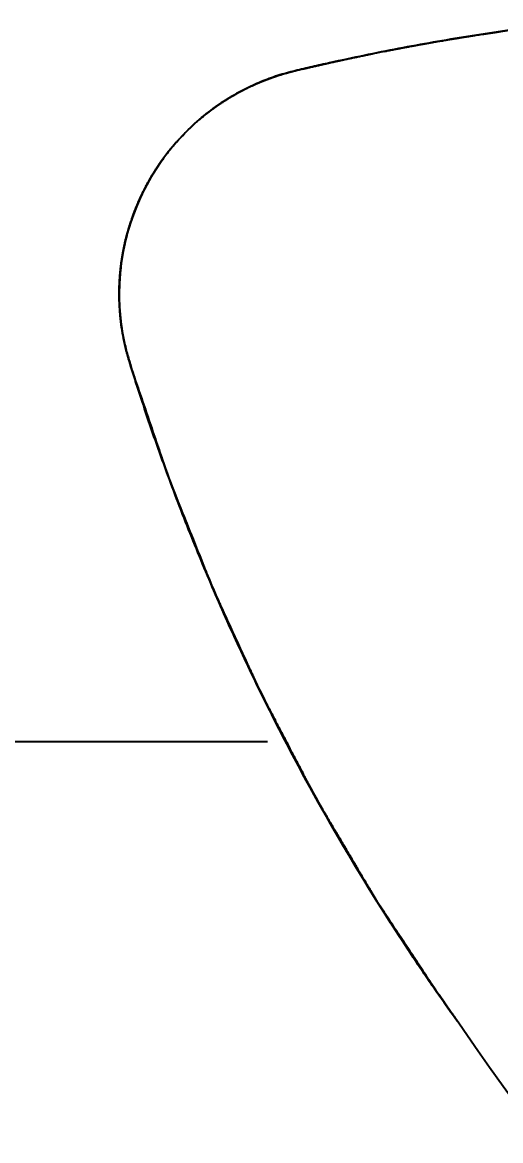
# Model space of a CAD drawing. Header units: millimetres. Extents: x 789 to 1209, y 393 to 987.
# Drawn here: x 932.32 to 947.98, y 741.83 to 778.42 of the extents above; entities that cross this region are included whole.
import ezdxf

# ---------------------------------------------------------------- set-up
doc = ezdxf.new("R2010")
doc.units = ezdxf.units.MM
doc.header["$LTSCALE"] = 0.1
for name, color, linetype in [('03___PRT_ALL_CURVES', 7, 'Continuous'), ('06___PRT_ALL_SURFS', 7, 'Continuous'), ('DIM', 3, 'Continuous')]:
    doc.layers.add(name, color=color, linetype=linetype)
doc.styles.get("Standard").update_dxf_attribs({"font": 'arial.ttf'})
doc.dimstyles.new('ISO-25', dxfattribs={"dimtxt": 2.5, "dimasz": 2.5, "dimexe": 1.25, "dimexo": 0.625, "dimtad": 1, "dimlfac": 1.333333, "dimtxsty": 'Standard', "dimcen": 2.5, "dimadec": 0, "dimazin": 0, "dimtfac": 1, "dimtmove": 0, "dimatfit": 3, "dimfxl": 0, "dimarcsym": 0})

# ---------------------------------------------------------------- blocks, each defined once
blk = doc.blocks.new('*D2')
at = {"layer": 'Defpoints', "color": 0}
for p in [(940.969, 754.884), (923.109, 487.632), (1008.917, 487.632)]:
    blk.add_point(p, dxfattribs=at)
at = {"layer": 'DIM', "color": 0, "lineweight": -2}
for p, q in [((940.344, 754.884), (921.859, 754.884)), ((923.109, 752.384), (923.109, 490.132)), ((1008.292, 487.632), (921.859, 487.632))]:
    blk.add_line(p, q, dxfattribs=at)
at = {"layer": 'DIM', "color": 0}
for points in [[(922.692, 752.384), (923.526, 752.384), (923.109, 754.884)], [(922.692, 490.132), (923.526, 490.132), (923.109, 487.632)]]:
    blk.add_solid(points, dxfattribs=at)
at = {"layer": 'DIM', "color": 0, "insert": (921.208, 621.258), "char_height": 2.5, "attachment_point": 5, "rotation": 90}
blk.add_mtext('1200', dxfattribs=at)

msp = doc.modelspace()

# ---------------------------------------------------------------- linework, layer by layer
at = {"color": 7, "linetype": 'Continuous'}
for centre, radius, start, end in [((942.9905, 769.5385), 7.5008, 139.50235, 180.00307), ((942.9069, 769.5357), 7.4172, 179.98121, 183.45359), ((953.0777, 772.4908), 18.0103, 196.68909, 197.01179), ((1007.4833, 789.5244), 75.0202, 214.894321, 215.699631)]:
    msp.add_arc(centre, radius, start, end, dxfattribs=at)
for points, knots in [([(950.3165, 778.4178), (949.5558, 778.3326), (948.0359, 778.1389), (946.1437, 777.8381), (944.634, 777.5629), (943.5028, 777.3389), (942.5626, 777.1354), (941.8106, 776.9671), (941.4349, 776.8798), (941.2477, 776.8333)], [0, 0, 0, 0, 0.2492792, 0.4988824, 0.6238815, 0.7490472, 0.874409, 0.93717, 1, 1, 1, 1]), ([(941.2477, 776.8333), (941.0577, 776.7861), (940.679, 776.6836), (940.1268, 776.4787), (939.591, 776.2331), (938.9037, 775.8497), (938.1031, 775.2693), (937.5429, 774.7097), (937.2867, 774.4096)], [0, 0, 0, 0, 0.1245103, 0.2491804, 0.3739849, 0.4989266, 0.7491262, 1, 1, 1, 1]), ([(935.5032, 769.0888), (935.5212, 768.7891), (935.5738, 768.3401), (935.7005, 767.7522), (935.7828, 767.4628), (935.826, 767.3187)], [0, 0, 0, 0, 0.4996313, 0.7497048, 1, 1, 1, 1]), ([(935.8554, 767.2216), (935.9248, 766.9947), (936.0703, 766.5427), (936.2917, 765.8655), (936.5189, 765.1894), (936.8322, 764.2901), (937.2406, 763.17), (937.9287, 761.3866), (938.8553, 759.1776), (940.4769, 755.692), (942.7603, 751.4436), (944.8459, 748.1925), (945.9511, 746.6079)], [0, 0, 0, 0, 0.0308928, 0.061817, 0.0927727, 0.1237593, 0.1858208, 0.2479935, 0.3726397, 0.4976456, 0.7484551, 1, 1, 1, 1])]:
    msp.add_open_spline(points, degree=3, knots=knots, dxfattribs=at)
at = {"layer": '03___PRT_ALL_CURVES', "color": 4, "linetype": 'Continuous'}
for p, q in [((945.1985, 777.6651), (945.4266, 777.7064)), ((939.6541, 776.2562), (939.6801, 776.269)), ((938.7775, 775.7442), (938.8049, 775.7628)), ((937.9788, 775.1192), (938.0019, 775.1398)), ((937.2717, 774.3921), (937.2969, 774.4216)), ((936.8407, 773.8329), (936.8531, 773.8505)), ((935.875, 771.9114), (935.8884, 771.9514)), ((935.6797, 771.216), (935.6902, 771.2612)), ((935.5533, 770.5129), (935.5577, 770.546)), ((935.4943, 769.8013), (935.4949, 769.8179)), ((935.504, 769.0757), (935.5032, 769.0888)), ((935.8494, 767.2423), (935.8257, 767.3188))]:
    msp.add_line(p, q, dxfattribs=at)
at = {"layer": '03___PRT_ALL_CURVES', "color": 40, "linetype": 'Continuous'}
for centre, radius, start, end in [((942.972, 769.5545), 7.4763, 138.60086, 139.22705), ((942.9949, 769.5354), 7.5061, 140.29839, 144.23362), ((942.9808, 769.547), 7.4879, 139.50321, 140.29736), ((942.9762, 769.5509), 7.4819, 139.22701, 139.50314), ((942.9826, 769.5429), 7.4918, 145.47141, 155.35756), ((943.0002, 769.5315), 7.5127, 144.23289, 145.47533), ((943.002, 769.5334), 7.5133, 155.3532, 156.65032), ((942.9945, 769.5366), 7.5052, 156.64947, 160.6799), ((942.9745, 769.5437), 7.484, 160.68105, 161.6742), ((942.9792, 769.5422), 7.4889, 161.67464, 166.5261), ((943.0039, 769.5357), 7.5144, 166.52186, 167.71436), ((943.0017, 769.5361), 7.5122, 167.71392, 171.59799), ((942.9795, 769.5394), 7.4898, 172.89452, 177.58287), ((942.9855, 769.5386), 7.4958, 171.59861, 172.89412), ((942.9965, 769.5382), 7.5068, 178.31132, 182.55667), ((942.9993, 769.5382), 7.5096, 177.57996, 178.3117), ((942.9734, 769.5374), 7.4837, 182.55853, 183.16758), ((942.9678, 769.5371), 7.4781, 183.16762, 183.43675), ((942.9639, 769.5369), 7.4741, 183.43675, 183.74121), ((1007.4637, 789.5105), 74.9962, 214.894164, 215.693812)]:
    msp.add_arc(centre, radius, start, end, dxfattribs=at)
for points, knots in [([(937.3638, 774.4986), (937.7021, 774.8823), (938.2686, 775.4057), (939.1184, 775.9776), (939.7961, 776.3394), (940.3888, 776.5812), (940.8757, 776.7385), (941.3005, 776.8489), (941.7821, 776.9591), (942.4959, 777.1223), (943.3908, 777.3148), (944.4677, 777.5307), (945.5477, 777.7307), (946.6306, 777.9149), (948.0778, 778.1392), (949.3073, 778.3023), (950.1757, 778.402), (950.3166, 778.4178)], [0, 0, 0, 0, 0.1110652, 0.1665977, 0.2221303, 0.2776629, 0.3054292, 0.3331955, 0.3729463, 0.4126971, 0.4921988, 0.5717004, 0.651202, 0.7307037, 0.8102053, 0.9692086, 1, 1, 1, 1]), ([(945.951, 746.608), (945.6689, 747.0126), (944.5761, 748.6127), (942.7778, 751.4786), (941.0376, 754.6442), (939.7568, 757.2338), (938.8528, 759.2029), (938.0059, 761.1973), (937.3485, 762.8791), (936.8519, 764.2354), (936.4943, 765.258), (936.2081, 766.1142), (935.9878, 766.802), (935.8388, 767.2677), (935.718, 767.687), (935.6051, 768.1862), (935.5374, 768.6418), (935.5107, 768.973), (935.5057, 769.0492)], [0, 0, 0, 0, 0.0594092, 0.2333651, 0.4073211, 0.4942991, 0.5812771, 0.668255, 0.755233, 0.798722, 0.842211, 0.8857, 0.9074445, 0.929189, 0.9445908, 0.9599927, 0.9907963, 1, 1, 1, 1])]:
    msp.add_open_spline(points, degree=3, knots=knots, dxfattribs=at)
at = {"layer": '03___PRT_ALL_CURVES', "color": 4, "linetype": 'Continuous'}
for points, knots in [([(945.4266, 777.7064), (945.4803, 777.7159), (945.5876, 777.735), (945.7488, 777.7634), (945.91, 777.7915), (946.0444, 777.8144), (946.1519, 777.8327), (946.2325, 777.8463), (946.3132, 777.8597), (946.3738, 777.8698), (946.4141, 777.8766), (946.4309, 777.8794), (946.4443, 777.8816), (946.4581, 777.8839), (946.4718, 777.8862), (946.4887, 777.8889), (946.511, 777.8926), (946.539, 777.8971), (946.5725, 777.9026), (946.6172, 777.9099), (946.6507, 777.9154), (946.6731, 777.9191)], [0, 0, 0, 0, 0.125, 0.25, 0.375, 0.5, 0.5625, 0.625, 0.6875, 0.75, 0.765625, 0.78125, 0.7890625, 0.796875, 0.8125, 0.828125, 0.84375, 0.875, 0.90625, 0.9375, 1, 1, 1, 1]), ([(946.6731, 777.9191), (946.6946, 777.9225), (946.7377, 777.9294), (946.7916, 777.938), (946.8346, 777.9449), (946.8616, 777.9492), (946.8831, 777.9527), (946.8993, 777.9553), (946.9127, 777.9574), (946.9222, 777.959), (946.9275, 777.9598), (946.9319, 777.9605), (946.9345, 777.9609), (946.9387, 777.9616), (946.9458, 777.9627), (946.956, 777.9643), (946.9682, 777.9662), (946.9845, 777.9688), (947.0048, 777.972), (947.0374, 777.9771), (947.0781, 777.9835), (947.1106, 777.9886), (947.1269, 777.9911)], [0, 0, 0, 0, 0.125, 0.25, 0.3125, 0.375, 0.40625, 0.4375, 0.46875, 0.484375, 0.4921875, 0.5, 0.5078125, 0.515625, 0.53125, 0.5625, 0.59375, 0.625, 0.6875, 0.75, 0.875, 1, 1, 1, 1]), ([(947.1269, 777.9911), (947.1592, 777.9961), (947.2239, 778.0061), (947.3209, 778.021), (947.4018, 778.0334), (947.4665, 778.0431), (947.515, 778.0504), (947.5555, 778.0565), (947.5878, 778.0613), (947.6081, 778.0644), (947.6242, 778.0668), (947.6344, 778.0683), (947.6414, 778.0694), (947.6456, 778.07), (947.6511, 778.0708), (947.6574, 778.0717), (947.6679, 778.0733), (947.6809, 778.0752), (947.7017, 778.0782), (947.7276, 778.082), (947.7588, 778.0866), (947.8004, 778.0927), (947.8732, 778.1033), (947.9356, 778.1124), (947.9772, 778.1185)], [0, 0, 0, 0, 0.125, 0.25, 0.375, 0.4375, 0.5, 0.5625, 0.59375, 0.625, 0.640625, 0.65625, 0.6640625, 0.6679688, 0.671875, 0.6796875, 0.6875, 0.703125, 0.71875, 0.75, 0.78125, 0.8125, 0.875, 1, 1, 1, 1]), ([(944.1599, 777.468), (944.2455, 777.4847), (944.3739, 777.5101), (944.5453, 777.5427), (944.6524, 777.5635), (944.7382, 777.5795), (944.8025, 777.5916), (944.856, 777.6017), (944.8991, 777.6098), (944.9308, 777.6158), (944.9646, 777.622), (945.009, 777.6302), (945.0871, 777.6446), (945.1539, 777.6569), (945.1985, 777.6651)], [0, 0, 0, 0, 0.25, 0.375, 0.5, 0.5625, 0.625, 0.6875, 0.71875, 0.75, 0.78125, 0.8125, 0.875, 1, 1, 1, 1]), ([(941.4692, 776.8861), (941.5117, 776.896), (941.5966, 776.9158), (941.724, 776.9458), (941.8304, 776.9701), (941.9154, 776.9897), (941.9792, 777.0044), (942.043, 777.0188), (942.0962, 777.0308), (942.1387, 777.0405), (942.1653, 777.0465), (942.1866, 777.0513), (942.2026, 777.0549), (942.2158, 777.0579), (942.2266, 777.0604), (942.2341, 777.0621), (942.2438, 777.0642), (942.2559, 777.0669), (942.2713, 777.0703), (942.2897, 777.0744), (942.3143, 777.0799), (942.345, 777.0867), (942.3941, 777.0976), (942.4555, 777.1113), (942.5046, 777.1222), (942.5291, 777.1277)], [0, 0, 0, 0, 0.125, 0.25, 0.375, 0.4375, 0.5, 0.5625, 0.625, 0.65625, 0.6875, 0.703125, 0.71875, 0.734375, 0.7421875, 0.75, 0.7578125, 0.765625, 0.78125, 0.796875, 0.8125, 0.84375, 0.875, 0.9375, 1, 1, 1, 1]), ([(942.5291, 777.1277), (942.5504, 777.1323), (942.5824, 777.1393), (942.625, 777.1486), (942.657, 777.1556), (942.6836, 777.1614), (942.7049, 777.1661), (942.7209, 777.1696), (942.7369, 777.1731), (942.7502, 777.176), (942.7609, 777.1783), (942.7675, 777.1798), (942.7729, 777.1809), (942.7768, 777.1818), (942.7802, 777.1825), (942.7828, 777.1831), (942.7852, 777.1836), (942.7855, 777.1837), (942.7866, 777.1839), (942.7877, 777.1841), (942.7891, 777.1845), (942.791, 777.1849), (942.7933, 777.1854), (942.7971, 777.1862), (942.8018, 777.1872), (942.8075, 777.1884), (942.8132, 777.1897), (942.8207, 777.1913), (942.8302, 777.1933), (942.8415, 777.1958), (942.8566, 777.199), (942.8679, 777.2015), (942.8755, 777.2031)], [0, 0, 0, 0, 0.125, 0.1875, 0.25, 0.3125, 0.34375, 0.375, 0.40625, 0.4375, 0.453125, 0.46875, 0.4765625, 0.484375, 0.4921875, 0.4960938, 0.5, 0.5039062, 0.5078125, 0.515625, 0.5234375, 0.53125, 0.546875, 0.5625, 0.59375, 0.625, 0.65625, 0.6875, 0.75, 0.8125, 0.875, 1, 1, 1, 1]), ([(942.8755, 777.2031), (942.9182, 777.2122), (943.0035, 777.2304), (943.1315, 777.2579), (943.2382, 777.2802), (943.3236, 777.2981), (943.3877, 777.3116), (943.4411, 777.3226), (943.4838, 777.3314), (943.5159, 777.338), (943.5479, 777.3446), (943.5746, 777.3501), (943.596, 777.3545), (943.6093, 777.3573), (943.62, 777.3595), (943.628, 777.3611), (943.6348, 777.3625), (943.6399, 777.3636), (943.6444, 777.3645), (943.6467, 777.365), (943.6504, 777.3657), (943.6549, 777.3666), (943.6604, 777.3677), (943.6676, 777.3692), (943.6767, 777.3711), (943.6912, 777.374), (943.7093, 777.3777), (943.7311, 777.3821), (943.7529, 777.3865), (943.7819, 777.3924), (943.8037, 777.3968), (943.8182, 777.3998)], [0, 0, 0, 0, 0.125, 0.25, 0.375, 0.4375, 0.5, 0.5625, 0.59375, 0.625, 0.65625, 0.6875, 0.703125, 0.71875, 0.7265625, 0.734375, 0.7421875, 0.7460938, 0.75, 0.7539062, 0.7578125, 0.765625, 0.7734375, 0.78125, 0.796875, 0.8125, 0.84375, 0.875, 0.90625, 0.9375, 1, 1, 1, 1]), ([(940.6134, 776.6523), (940.6383, 776.6604), (940.688, 776.6769), (940.7505, 776.6964), (940.8004, 776.7121), (940.838, 776.7233), (940.8757, 776.7344), (940.9133, 776.7457), (940.9512, 776.7561), (940.989, 776.7668), (941.0205, 776.7756), (941.0458, 776.7822), (941.0648, 776.7873), (941.0837, 776.7923), (941.098, 776.7961), (941.1074, 776.7986), (941.1115, 776.7997), (941.1145, 776.8005), (941.1184, 776.8015), (941.1257, 776.8033), (941.136, 776.8058), (941.1525, 776.8099), (941.1731, 776.8151), (941.2062, 776.8233), (941.2309, 776.8294), (941.2474, 776.8335)], [0, 0, 0, 0, 0.125, 0.25, 0.3125, 0.375, 0.4375, 0.5, 0.5625, 0.625, 0.6875, 0.71875, 0.75, 0.78125, 0.8125, 0.8203125, 0.828125, 0.8320312, 0.8359375, 0.84375, 0.859375, 0.875, 0.90625, 0.9375, 1, 1, 1, 1]), ([(939.6801, 776.269), (939.7155, 776.286), (939.7598, 776.3071), (939.8129, 776.3327), (939.8486, 776.3491), (939.8933, 776.3692), (939.9469, 776.3938), (940.0009, 776.4172), (940.0551, 776.4402), (940.1091, 776.4639), (940.1639, 776.4855), (940.2184, 776.5077), (940.264, 776.5259), (940.3007, 776.5397), (940.3283, 776.5502), (940.3558, 776.5606), (940.3764, 776.5685), (940.3902, 776.5737), (940.397, 776.5763), (940.4042, 776.579), (940.4151, 776.5828), (940.4282, 776.5875), (940.4495, 776.595), (940.476, 776.6044), (940.5185, 776.6194), (940.5503, 776.6307), (940.5716, 776.6382)], [0, 0, 0, 0, 0.125, 0.15625, 0.1875, 0.25, 0.3125, 0.375, 0.4375, 0.5, 0.5625, 0.625, 0.6875, 0.71875, 0.75, 0.78125, 0.8125, 0.8203125, 0.828125, 0.8359375, 0.84375, 0.859375, 0.875, 0.90625, 0.9375, 1, 1, 1, 1]), ([(938.8049, 775.7628), (938.8378, 775.7843), (938.8788, 775.8112), (938.9279, 775.8437), (938.9611, 775.8647), (939.0027, 775.8907), (939.0443, 775.9169), (939.0776, 775.9377), (939.1029, 775.9527), (939.1282, 775.9678), (939.1534, 775.9829), (939.1745, 775.9956), (939.1892, 776.0044), (939.1977, 776.0095), (939.2036, 776.0131), (939.2115, 776.0175), (939.2214, 776.0231), (939.2389, 776.033), (939.2637, 776.0472), (939.2936, 776.0641), (939.3185, 776.0783), (939.3384, 776.0896), (939.3508, 776.0967), (939.3596, 776.1017), (939.3644, 776.1044), (939.3686, 776.1066), (939.3741, 776.1096), (939.387, 776.1166), (939.4065, 776.127), (939.4324, 776.141), (939.4583, 776.155), (939.48, 776.1666), (939.495, 776.1747), (939.5038, 776.1794), (939.5135, 776.1844), (939.5254, 776.1904), (939.554, 776.2051), (939.5969, 776.227), (939.6351, 776.2465), (939.6541, 776.2562)], [0, 0, 0, 0, 0.125, 0.15625, 0.1875, 0.25, 0.3125, 0.34375, 0.375, 0.40625, 0.4375, 0.46875, 0.484375, 0.4921875, 0.5, 0.5078125, 0.515625, 0.53125, 0.5625, 0.59375, 0.625, 0.640625, 0.65625, 0.6640625, 0.6679688, 0.671875, 0.6796875, 0.6875, 0.71875, 0.75, 0.78125, 0.8125, 0.828125, 0.8359375, 0.84375, 0.859375, 0.875, 0.9375, 1, 1, 1, 1]), ([(938.0019, 775.1398), (938.0315, 775.1656), (938.0686, 775.1978), (938.1128, 775.2367), (938.1428, 775.262), (938.1806, 775.2934), (938.2182, 775.3249), (938.2484, 775.35), (938.2715, 775.3683), (938.2944, 775.3867), (938.3174, 775.4051), (938.3366, 775.4205), (938.35, 775.4312), (938.3577, 775.4374), (938.3631, 775.4418), (938.3703, 775.4472), (938.3793, 775.4541), (938.3953, 775.4663), (938.418, 775.4837), (938.4453, 775.5045), (938.4681, 775.5219), (938.4863, 775.5358), (938.4976, 775.5445), (938.5056, 775.5507), (938.5101, 775.554), (938.5139, 775.5568), (938.5189, 775.5605), (938.5308, 775.5691), (938.5487, 775.5821), (938.5725, 775.5995), (938.5963, 775.6168), (938.6162, 775.6313), (938.6299, 775.6414), (938.638, 775.6472), (938.6471, 775.6534), (938.658, 775.6611), (938.6846, 775.6796), (938.7244, 775.7073), (938.7598, 775.7319), (938.7775, 775.7442)], [0, 0, 0, 0, 0.125, 0.15625, 0.1875, 0.25, 0.3125, 0.34375, 0.375, 0.40625, 0.4375, 0.46875, 0.484375, 0.4921875, 0.5, 0.5078125, 0.515625, 0.53125, 0.5625, 0.59375, 0.625, 0.640625, 0.65625, 0.6640625, 0.6679688, 0.671875, 0.6796875, 0.6875, 0.71875, 0.75, 0.78125, 0.8125, 0.828125, 0.8359375, 0.84375, 0.859375, 0.875, 0.9375, 1, 1, 1, 1]), ([(937.3638, 774.4986), (937.3748, 774.5108), (937.3912, 774.529), (937.413, 774.5534), (937.4267, 774.5686), (937.4376, 774.5808), (937.4445, 774.5884), (937.4492, 774.5937), (937.452, 774.5968), (937.4555, 774.6005), (937.4596, 774.605), (937.4697, 774.6158), (937.4847, 774.6319), (937.5048, 774.6534), (937.5249, 774.675), (937.54, 774.6911), (937.55, 774.7019), (937.5542, 774.7063), (937.5576, 774.7101), (937.5605, 774.7131), (937.5655, 774.7182), (937.5726, 774.7256), (937.584, 774.7373), (937.5982, 774.752), (937.6153, 774.7696), (937.6296, 774.7843), (937.6395, 774.7946), (937.6453, 774.8005), (937.6492, 774.8047), (937.6548, 774.8101), (937.6616, 774.8169), (937.6739, 774.8291), (937.6912, 774.8464), (937.7122, 774.8671), (937.7296, 774.8844), (937.7435, 774.8983), (937.7522, 774.9069), (937.7583, 774.913), (937.7617, 774.9163), (937.7646, 774.919), (937.7683, 774.9226), (937.7772, 774.9311), (937.7905, 774.9438), (937.8082, 774.9608), (937.823, 774.9749), (937.8348, 774.9862), (937.8422, 774.9933), (937.8481, 774.9989), (937.8519, 775.0025), (937.8547, 775.0052), (937.8584, 775.0086), (937.8652, 775.0149), (937.8748, 775.0237), (937.8902, 775.0378), (937.9095, 775.0555), (937.9403, 775.0838), (937.9634, 775.105), (937.9788, 775.1192)], [0, 0, 0, 0, 0.0625, 0.09375, 0.125, 0.140625, 0.15625, 0.1640625, 0.1679688, 0.171875, 0.1796875, 0.1875, 0.21875, 0.25, 0.28125, 0.3125, 0.3203125, 0.328125, 0.3320312, 0.3359375, 0.34375, 0.359375, 0.375, 0.40625, 0.4375, 0.46875, 0.484375, 0.4921875, 0.5, 0.5078125, 0.515625, 0.53125, 0.5625, 0.59375, 0.625, 0.640625, 0.65625, 0.6640625, 0.6679688, 0.671875, 0.6796875, 0.6875, 0.71875, 0.75, 0.78125, 0.796875, 0.8125, 0.8203125, 0.828125, 0.8320312, 0.8359375, 0.84375, 0.859375, 0.875, 0.90625, 0.9375, 1, 1, 1, 1]), ([(937.2969, 774.4216), (937.3054, 774.4315), (937.3182, 774.4463), (937.3333, 774.4637), (937.3418, 774.4735), (937.3478, 774.4803), (937.3522, 774.4853), (937.3574, 774.4912), (937.3613, 774.4956), (937.3638, 774.4986)], [0, 0, 0, 0, 0.375, 0.5625, 0.65625, 0.75, 0.8125, 0.875, 1, 1, 1, 1]), ([(936.8531, 773.8505), (936.8587, 773.8585), (936.8673, 773.8705), (936.8786, 773.8865), (936.8858, 773.8966), (936.8914, 773.9045), (936.895, 773.9096), (936.8974, 773.913), (936.899, 773.9151), (936.901, 773.9179), (936.9034, 773.9212), (936.9092, 773.9291), (936.9178, 773.941), (936.9294, 773.9569), (936.941, 773.9727), (936.9496, 773.9846), (936.9554, 773.9926), (936.9578, 773.9958), (936.9598, 773.9986), (936.9614, 774.0007), (936.9639, 774.0041), (936.9676, 774.009), (936.9735, 774.0169), (936.9808, 774.0267), (936.9896, 774.0385), (936.997, 774.0483), (937.0021, 774.0551), (937.0051, 774.0592), (937.007, 774.0618), (937.0103, 774.066), (937.0142, 774.0711), (937.0212, 774.0803), (937.0312, 774.0932), (937.0431, 774.1088), (937.059, 774.1296), (937.079, 774.1555), (937.1035, 774.1863), (937.1216, 774.2093), (937.1339, 774.2249), (937.1417, 774.2346), (937.1553, 774.2512), (937.1747, 774.2752), (937.1903, 774.2943), (937.198, 774.3039)], [0, 0, 0, 0, 0.0625, 0.09375, 0.125, 0.140625, 0.15625, 0.1640625, 0.1679688, 0.171875, 0.1796875, 0.1875, 0.21875, 0.25, 0.28125, 0.3125, 0.3203125, 0.328125, 0.3320312, 0.3359375, 0.34375, 0.359375, 0.375, 0.40625, 0.4375, 0.46875, 0.484375, 0.4921875, 0.5, 0.5078125, 0.515625, 0.53125, 0.5625, 0.59375, 0.625, 0.6875, 0.75, 0.8125, 0.828125, 0.84375, 0.875, 0.9375, 1, 1, 1, 1]), ([(937.198, 774.3039), (937.2036, 774.3106), (937.2133, 774.3224), (937.2252, 774.3367), (937.2335, 774.3467), (937.2388, 774.353), (937.243, 774.358), (937.2457, 774.3612), (937.2476, 774.3635), (937.2504, 774.3668), (937.2556, 774.373), (937.2629, 774.3816), (937.2688, 774.3886), (937.2717, 774.3921)], [0, 0, 0, 0, 0.25, 0.4375, 0.53125, 0.625, 0.671875, 0.71875, 0.7421875, 0.765625, 0.8125, 0.90625, 1, 1, 1, 1]), ([(936.1438, 772.602), (936.1563, 772.6287), (936.1812, 772.6821), (936.2123, 772.7488), (936.234, 772.7955), (936.2466, 772.8221), (936.2668, 772.8614), (936.2964, 772.9207), (936.3265, 772.9797), (936.3462, 773.0193), (936.3602, 773.0452), (936.385, 773.0904), (936.4131, 773.1421), (936.4378, 773.1874), (936.4519, 773.2132), (936.4623, 773.2327), (936.4737, 773.2517), (936.4885, 773.2771), (936.5146, 773.3215), (936.5445, 773.3723), (936.5705, 773.4168), (936.5855, 773.4421), (936.6093, 773.4794), (936.6366, 773.5231), (936.668, 773.5729), (936.6877, 773.604), (936.7032, 773.629), (936.7197, 773.6537), (936.749, 773.697), (936.7907, 773.7588), (936.824, 773.8082), (936.8407, 773.8329)], [0, 0, 0, 0, 0.0625, 0.125, 0.15625, 0.171875, 0.1875, 0.25, 0.3125, 0.328125, 0.34375, 0.375, 0.4375, 0.46875, 0.484375, 0.5, 0.515625, 0.53125, 0.5625, 0.625, 0.65625, 0.671875, 0.6875, 0.75, 0.78125, 0.8125, 0.828125, 0.84375, 0.875, 0.9375, 1, 1, 1, 1]), ([(935.8884, 771.9514), (935.897, 771.9761), (935.9098, 772.0132), (935.925, 772.0564), (935.9339, 772.081), (935.9406, 772.0995), (935.9473, 772.1179), (935.9524, 772.1318), (935.9557, 772.141), (935.9571, 772.1449), (935.9582, 772.1478), (935.9596, 772.1515), (935.9622, 772.1583), (935.9658, 772.1678), (935.9716, 772.1831), (935.9789, 772.2022), (935.9877, 772.2251), (935.9949, 772.2442), (936.0001, 772.2577), (936.0029, 772.2652), (936.0052, 772.2713), (936.0069, 772.2755), (936.0094, 772.2817), (936.0136, 772.2922), (936.0197, 772.3075), (936.027, 772.3257), (936.033, 772.3409), (936.0379, 772.353), (936.0409, 772.3607), (936.043, 772.3659), (936.0443, 772.3691), (936.046, 772.373), (936.0479, 772.3777), (936.0526, 772.389), (936.0597, 772.406), (936.0692, 772.4286), (936.0786, 772.4513), (936.0865, 772.4701), (936.0928, 772.4854), (936.099, 772.4997), (936.1098, 772.5243), (936.1253, 772.5596), (936.1376, 772.5879), (936.1438, 772.602)], [0, 0, 0, 0, 0.125, 0.1875, 0.21875, 0.25, 0.28125, 0.3125, 0.3203125, 0.328125, 0.3320312, 0.3359375, 0.34375, 0.359375, 0.375, 0.40625, 0.4375, 0.46875, 0.484375, 0.4921875, 0.5, 0.5078125, 0.515625, 0.53125, 0.5625, 0.59375, 0.625, 0.640625, 0.65625, 0.6640625, 0.6679688, 0.671875, 0.6796875, 0.6875, 0.71875, 0.75, 0.78125, 0.8125, 0.828125, 0.84375, 0.875, 0.9375, 1, 1, 1, 1]), ([(935.6902, 771.2612), (935.6964, 771.2866), (935.7056, 771.3248), (935.7182, 771.3756), (935.7281, 771.4136), (935.7378, 771.4517), (935.7463, 771.4833), (935.7532, 771.5085), (935.7584, 771.5275), (935.7627, 771.5433), (935.7657, 771.5543), (935.7675, 771.5607), (935.7686, 771.565), (935.7705, 771.5713), (935.7727, 771.5791), (935.7767, 771.5929), (935.7824, 771.6125), (935.7893, 771.6361), (935.795, 771.6557), (935.7995, 771.6714), (935.8024, 771.6812), (935.8044, 771.6882), (935.8055, 771.6919), (935.8064, 771.6949), (935.8076, 771.6989), (935.8105, 771.7082), (935.8148, 771.7224), (935.8206, 771.7411), (935.8263, 771.7599), (935.8312, 771.7756), (935.8345, 771.7864), (935.8365, 771.7929), (935.839, 771.8007), (935.842, 771.8099), (935.8469, 771.825), (935.853, 771.8438), (935.8628, 771.8739), (935.8701, 771.8964), (935.875, 771.9114)], [0, 0, 0, 0, 0.125, 0.1875, 0.25, 0.3125, 0.375, 0.40625, 0.4375, 0.46875, 0.484375, 0.4921875, 0.5, 0.5078125, 0.515625, 0.53125, 0.5625, 0.59375, 0.625, 0.640625, 0.65625, 0.6640625, 0.6679688, 0.671875, 0.6796875, 0.6875, 0.71875, 0.75, 0.78125, 0.8125, 0.828125, 0.8359375, 0.84375, 0.859375, 0.875, 0.90625, 0.9375, 1, 1, 1, 1]), ([(935.5577, 770.546), (935.5614, 770.572), (935.5669, 770.6108), (935.5735, 770.6562), (935.5776, 770.682), (935.5806, 770.7014), (935.5836, 770.7208), (935.5859, 770.7354), (935.5874, 770.7451), (935.5881, 770.7492), (935.5886, 770.7523), (935.5892, 770.7561), (935.5905, 770.7633), (935.5922, 770.7733), (935.595, 770.7895), (935.5985, 770.8096), (935.6027, 770.8338), (935.6062, 770.8539), (935.6086, 770.8681), (935.61, 770.876), (935.6111, 770.8825), (935.6119, 770.8869), (935.6132, 770.8935), (935.6153, 770.9046), (935.6183, 770.9207), (935.622, 770.94), (935.6269, 770.9657), (935.6318, 770.9915), (935.6371, 771.0171), (935.641, 771.0363), (935.6449, 771.0556), (935.6478, 771.07), (935.6498, 771.0796), (935.6506, 771.0837), (935.6512, 771.0867), (935.6521, 771.0906), (935.6536, 771.0977), (935.6558, 771.1077), (935.6594, 771.1237), (935.6638, 771.1438), (935.6709, 771.1759), (935.6762, 771.1999), (935.6797, 771.216)], [0, 0, 0, 0, 0.125, 0.1875, 0.21875, 0.25, 0.28125, 0.3125, 0.3203125, 0.328125, 0.3320312, 0.3359375, 0.34375, 0.359375, 0.375, 0.40625, 0.4375, 0.46875, 0.484375, 0.4921875, 0.5, 0.5078125, 0.515625, 0.53125, 0.5625, 0.59375, 0.625, 0.6875, 0.71875, 0.75, 0.78125, 0.8125, 0.8203125, 0.828125, 0.8320312, 0.8359375, 0.84375, 0.859375, 0.875, 0.90625, 0.9375, 1, 1, 1, 1]), ([(935.4949, 769.8179), (935.4961, 769.8441), (935.4978, 769.8833), (935.4999, 769.9291), (935.5015, 769.9552), (935.5026, 769.9748), (935.5037, 769.9944), (935.5046, 770.0091), (935.5052, 770.0189), (935.5054, 770.023), (935.5056, 770.0261), (935.5059, 770.0301), (935.5064, 770.0373), (935.5072, 770.0474), (935.5084, 770.0638), (935.5099, 770.0842), (935.5117, 770.1087), (935.5132, 770.129), (935.5143, 770.1434), (935.5149, 770.1514), (935.5153, 770.158), (935.5157, 770.1624), (935.5163, 770.1691), (935.5174, 770.1804), (935.5188, 770.1967), (935.5206, 770.2163), (935.522, 770.2326), (935.5232, 770.2456), (935.524, 770.2538), (935.5245, 770.2594), (935.5248, 770.2628), (935.5252, 770.267), (935.5258, 770.272), (935.5271, 770.2843), (935.529, 770.3026), (935.5316, 770.327), (935.5341, 770.3514), (935.5363, 770.3716), (935.538, 770.3881), (935.5398, 770.4035), (935.5431, 770.4298), (935.5477, 770.4676), (935.5514, 770.4978), (935.5533, 770.5129)], [0, 0, 0, 0, 0.125, 0.1875, 0.21875, 0.25, 0.28125, 0.3125, 0.3203125, 0.328125, 0.3320312, 0.3359375, 0.34375, 0.359375, 0.375, 0.40625, 0.4375, 0.46875, 0.484375, 0.4921875, 0.5, 0.5078125, 0.515625, 0.53125, 0.5625, 0.59375, 0.625, 0.640625, 0.65625, 0.6640625, 0.6679688, 0.671875, 0.6796875, 0.6875, 0.71875, 0.75, 0.78125, 0.8125, 0.828125, 0.84375, 0.875, 0.9375, 1, 1, 1, 1]), ([(935.5032, 769.0888), (935.5025, 769.1019), (935.5015, 769.1215), (935.5001, 769.1477), (935.4992, 769.164), (935.4985, 769.1771), (935.4981, 769.1853), (935.4978, 769.1909), (935.4976, 769.1943), (935.4975, 769.1986), (935.4973, 769.2036), (935.4968, 769.2159), (935.4961, 769.2343), (935.4952, 769.2588), (935.4943, 769.2834), (935.4936, 769.3017), (935.4932, 769.314), (935.493, 769.3191), (935.4928, 769.3233), (935.4927, 769.3267), (935.4926, 769.3324), (935.4924, 769.3406), (935.4921, 769.3537), (935.4918, 769.37), (935.4914, 769.3896), (935.491, 769.4061), (935.4908, 769.4174), (935.4906, 769.4241), (935.4905, 769.4286), (935.4905, 769.4351), (935.4904, 769.4432), (935.4904, 769.4576), (935.4902, 769.478), (935.4901, 769.5026), (935.49, 769.523), (935.4899, 769.5394), (935.4898, 769.5495), (935.4898, 769.5568), (935.4898, 769.5607), (935.4898, 769.5638), (935.4898, 769.568), (935.4899, 769.5778), (935.4901, 769.5925), (935.4903, 769.6122), (935.4905, 769.6318), (935.4906, 769.6466), (935.4907, 769.6563), (935.4907, 769.6605), (935.4908, 769.6636), (935.4909, 769.6677), (935.4911, 769.6753), (935.4913, 769.6859), (935.4918, 769.703), (935.4923, 769.7244), (935.4932, 769.7586), (935.4939, 769.7842), (935.4943, 769.8013)], [0, 0, 0, 0, 0.0625, 0.09375, 0.125, 0.140625, 0.15625, 0.1640625, 0.1679688, 0.171875, 0.1796875, 0.1875, 0.21875, 0.25, 0.28125, 0.3125, 0.3203125, 0.328125, 0.3320312, 0.3359375, 0.34375, 0.359375, 0.375, 0.40625, 0.4375, 0.46875, 0.484375, 0.4921875, 0.5, 0.5078125, 0.515625, 0.53125, 0.5625, 0.59375, 0.625, 0.640625, 0.65625, 0.6640625, 0.6679688, 0.671875, 0.6796875, 0.6875, 0.71875, 0.75, 0.78125, 0.8125, 0.8203125, 0.828125, 0.8320312, 0.8359375, 0.84375, 0.859375, 0.875, 0.90625, 0.9375, 1, 1, 1, 1]), ([(935.8257, 767.3188), (935.8163, 767.3501), (935.8021, 767.3971), (935.7835, 767.4598), (935.7704, 767.5071), (935.7569, 767.5543), (935.7463, 767.5939), (935.7381, 767.6255), (935.7318, 767.6492), (935.7266, 767.6691), (935.723, 767.6828), (935.7209, 767.6909), (935.7194, 767.6964), (935.7176, 767.704), (935.7153, 767.7134), (935.7113, 767.7302), (935.7055, 767.754), (935.6986, 767.7826), (935.6928, 767.8065), (935.6881, 767.8256), (935.6853, 767.8374), (935.6832, 767.8459), (935.6821, 767.8505), (935.6813, 767.8543), (935.6802, 767.8594), (935.6775, 767.8713), (935.6735, 767.8893), (935.6682, 767.9133), (935.6629, 767.9372), (935.6584, 767.9573), (935.6553, 767.9711), (935.6536, 767.9793), (935.6517, 767.9884), (935.6495, 767.9995), (935.6441, 768.0263), (935.6359, 768.0665), (935.6287, 768.1023), (935.625, 768.1201)], [0, 0, 0, 0, 0.125, 0.1875, 0.25, 0.3125, 0.375, 0.40625, 0.4375, 0.46875, 0.484375, 0.4921875, 0.5, 0.5078125, 0.515625, 0.53125, 0.5625, 0.59375, 0.625, 0.640625, 0.65625, 0.6640625, 0.6679688, 0.671875, 0.6796875, 0.6875, 0.71875, 0.75, 0.78125, 0.8125, 0.828125, 0.8359375, 0.84375, 0.859375, 0.875, 0.9375, 1, 1, 1, 1]), ([(945.951, 746.6081), (945.8246, 746.7991), (945.5718, 747.1811), (945.2558, 747.6586), (945.003, 748.0406), (944.8134, 748.3271), (944.6238, 748.6137), (944.4342, 748.9002), (944.2762, 749.1389), (944.1656, 749.3061), (944.1024, 749.4016), (944.055, 749.4732), (944.0155, 749.5329), (943.9839, 749.5806), (943.9642, 749.6105), (943.9484, 749.6343), (943.9385, 749.6494), (943.9306, 749.6611), (943.9228, 749.674), (943.9091, 749.6973), (943.8896, 749.7302), (943.8584, 749.783), (943.8193, 749.849), (943.7569, 749.9547), (943.6788, 750.0867), (943.5852, 750.2451), (943.4603, 750.4564), (943.3041, 750.7204), (943.1168, 751.0373), (942.9294, 751.3541), (942.7421, 751.671), (942.5547, 751.9878), (942.3986, 752.2519), (942.2737, 752.4631), (942.18, 752.6216), (942.102, 752.7536), (942.0395, 752.8592), (942.0005, 752.9252), (941.9693, 752.978), (941.9498, 753.0111), (941.9361, 753.0341), (941.9284, 753.0474), (941.9214, 753.0611), (941.9125, 753.078), (941.8912, 753.1188), (941.8592, 753.18), (941.8166, 753.2615), (941.7739, 753.3431), (941.7171, 753.4518), (941.6176, 753.6421), (941.4756, 753.914), (941.305, 754.2402), (941.1345, 754.5664), (940.964, 754.8927), (940.7935, 755.2189), (940.6514, 755.4908), (940.5378, 755.7083), (940.4525, 755.8714), (940.3672, 756.0345), (940.2962, 756.1704), (940.2394, 756.2792), (940.2038, 756.3471), (940.1754, 756.4015), (940.1541, 756.4423), (940.1364, 756.4762), (940.1239, 756.5001), (940.1169, 756.5136), (940.1112, 756.524), (940.1071, 756.5336), (940.101, 756.5466), (940.0906, 756.5693), (940.0756, 756.6019), (940.0577, 756.6409), (940.0337, 756.6929), (940.0038, 756.7579), (939.956, 756.862), (939.8962, 756.9921), (939.8244, 757.1481), (939.7526, 757.3042), (939.6569, 757.5123), (939.5373, 757.7724), (939.3938, 758.0846), (939.2503, 758.3967), (939.1067, 758.7089), (938.9632, 759.021), (938.8436, 759.2812), (938.7598, 759.4632), (938.712, 759.5673), (938.6761, 759.6453), (938.6462, 759.7104), (938.6223, 759.7624), (938.6073, 759.7949), (938.5954, 759.8209), (938.5879, 759.8373), (938.5819, 759.85), (938.5761, 759.864), (938.5662, 759.8891), (938.5519, 759.9246), (938.5292, 759.9816), (938.5007, 760.0528), (938.4551, 760.1667), (938.3982, 760.3091), (938.3298, 760.48), (938.2387, 760.7079), (938.1248, 760.9927), (937.9882, 761.3345), (937.8059, 761.7903), (937.6237, 762.246), (937.4642, 762.6447), (937.3731, 762.8726), (937.3048, 763.0435), (937.2479, 763.1859), (937.2023, 763.2998), (937.1738, 763.3711), (937.151, 763.428), (937.1368, 763.4636), (937.1268, 763.4885), (937.1212, 763.5028), (937.1164, 763.5175), (937.1101, 763.5358), (937.0952, 763.5797), (937.0728, 763.6454), (937.043, 763.7332), (937.0132, 763.8209), (936.9734, 763.9379), (936.9037, 764.1426), (936.8043, 764.435), (936.6849, 764.7859), (936.5656, 765.1368), (936.4462, 765.4877), (936.2871, 765.9556), (936.0881, 766.5405), (935.929, 767.0084), (935.8494, 767.2423)], [0, 0, 0, 0, 0.03125, 0.0625, 0.078125, 0.09375, 0.109375, 0.125, 0.140625, 0.1484375, 0.1523438, 0.15625, 0.1601562, 0.1621094, 0.1640625, 0.1650391, 0.1660156, 0.1665039, 0.1669922, 0.1679688, 0.1699219, 0.171875, 0.1757812, 0.1796875, 0.1875, 0.1953125, 0.203125, 0.21875, 0.234375, 0.25, 0.265625, 0.28125, 0.296875, 0.3046875, 0.3125, 0.3203125, 0.3242188, 0.328125, 0.3300781, 0.3320312, 0.3330078, 0.3334961, 0.3339844, 0.3349609, 0.3359375, 0.3398438, 0.34375, 0.3476562, 0.3515625, 0.359375, 0.375, 0.390625, 0.40625, 0.421875, 0.4375, 0.453125, 0.4609375, 0.46875, 0.4765625, 0.484375, 0.4882812, 0.4921875, 0.4941406, 0.4960938, 0.4980469, 0.4990234, 0.4995117, 0.5, 0.5004883, 0.5009766, 0.5019531, 0.5039062, 0.5058594, 0.5078125, 0.5117188, 0.515625, 0.5234375, 0.53125, 0.5390625, 0.546875, 0.5625, 0.578125, 0.59375, 0.609375, 0.625, 0.640625, 0.6484375, 0.6523438, 0.65625, 0.6601562, 0.6621094, 0.6640625, 0.6650391, 0.6660156, 0.6665039, 0.6669922, 0.6679688, 0.6699219, 0.671875, 0.6757812, 0.6796875, 0.6875, 0.6953125, 0.703125, 0.71875, 0.734375, 0.75, 0.78125, 0.796875, 0.8046875, 0.8125, 0.8203125, 0.8242188, 0.828125, 0.8300781, 0.8320312, 0.8330078, 0.8334961, 0.8339844, 0.8349609, 0.8359375, 0.8398438, 0.84375, 0.8476562, 0.8515625, 0.859375, 0.875, 0.890625, 0.90625, 0.921875, 0.9375, 0.96875, 1, 1, 1, 1]), ([(946.5211, 745.802), (946.4957, 745.8375), (946.445, 745.9086), (946.3688, 746.015), (946.3058, 746.104), (946.2553, 746.1752), (946.2174, 746.2285), (946.1798, 746.2821), (946.1483, 746.3267), (946.1232, 746.3623), (946.1075, 746.3846), (946.095, 746.4025), (946.0855, 746.4159), (946.0777, 746.427), (946.0722, 746.4348), (946.0691, 746.4392), (946.0666, 746.4428), (946.0649, 746.4451), (946.0625, 746.4487), (946.0583, 746.4547), (946.0522, 746.4633), (946.045, 746.4736), (946.0354, 746.4874), (946.0233, 746.5047), (946.004, 746.5322), (945.9799, 746.5667), (945.9606, 746.5943), (945.951, 746.6081)], [0, 0, 0, 0, 0.125, 0.25, 0.375, 0.4375, 0.5, 0.5625, 0.625, 0.65625, 0.6875, 0.703125, 0.71875, 0.734375, 0.7421875, 0.7460938, 0.75, 0.7539062, 0.7578125, 0.765625, 0.78125, 0.796875, 0.8125, 0.84375, 0.875, 0.9375, 1, 1, 1, 1])]:
    msp.add_open_spline(points, degree=3, knots=knots, dxfattribs=at)
at = {"layer": '06___PRT_ALL_SURFS', "color": 7, "linetype": 'Continuous'}
msp.add_line((945.9676, 746.6196), (946.3618, 746.0404), dxfattribs=at)
msp.add_lwpolyline([(946.3618, 746.0404), (946.6037, 745.6868), (946.8918, 745.2683), (947.2281, 744.7848), (947.6162, 744.2337), (948.0614, 743.6123), (948.564, 742.9261), (949.1103, 742.2008), (949.6811, 741.4683), (950.253, 740.7627), (950.7875, 740.1309), (951.2743, 739.5806), (951.7164, 739.1023), (952.118, 738.6862), (952.4784, 738.328), (952.7925, 738.0273)], dxfattribs=at)

# ---------------------------------------------------------------- dimensions: what is measured, and where the dimension line sits
at = {"layer": 'DIM'}
dim = msp.add_linear_dim(base=(923.1091, 487.6324), p1=(940.9688, 754.8835), p2=(1008.9173, 487.6324), angle=90, text='1200', dimstyle='ISO-25', dxfattribs=at)
dim.commit()
dim.dimension.update_dxf_attribs({"geometry": '*D2', "text_midpoint": (923.1091, 621.258), "dimtype": 160})

doc.saveas('drawing.dxf')
